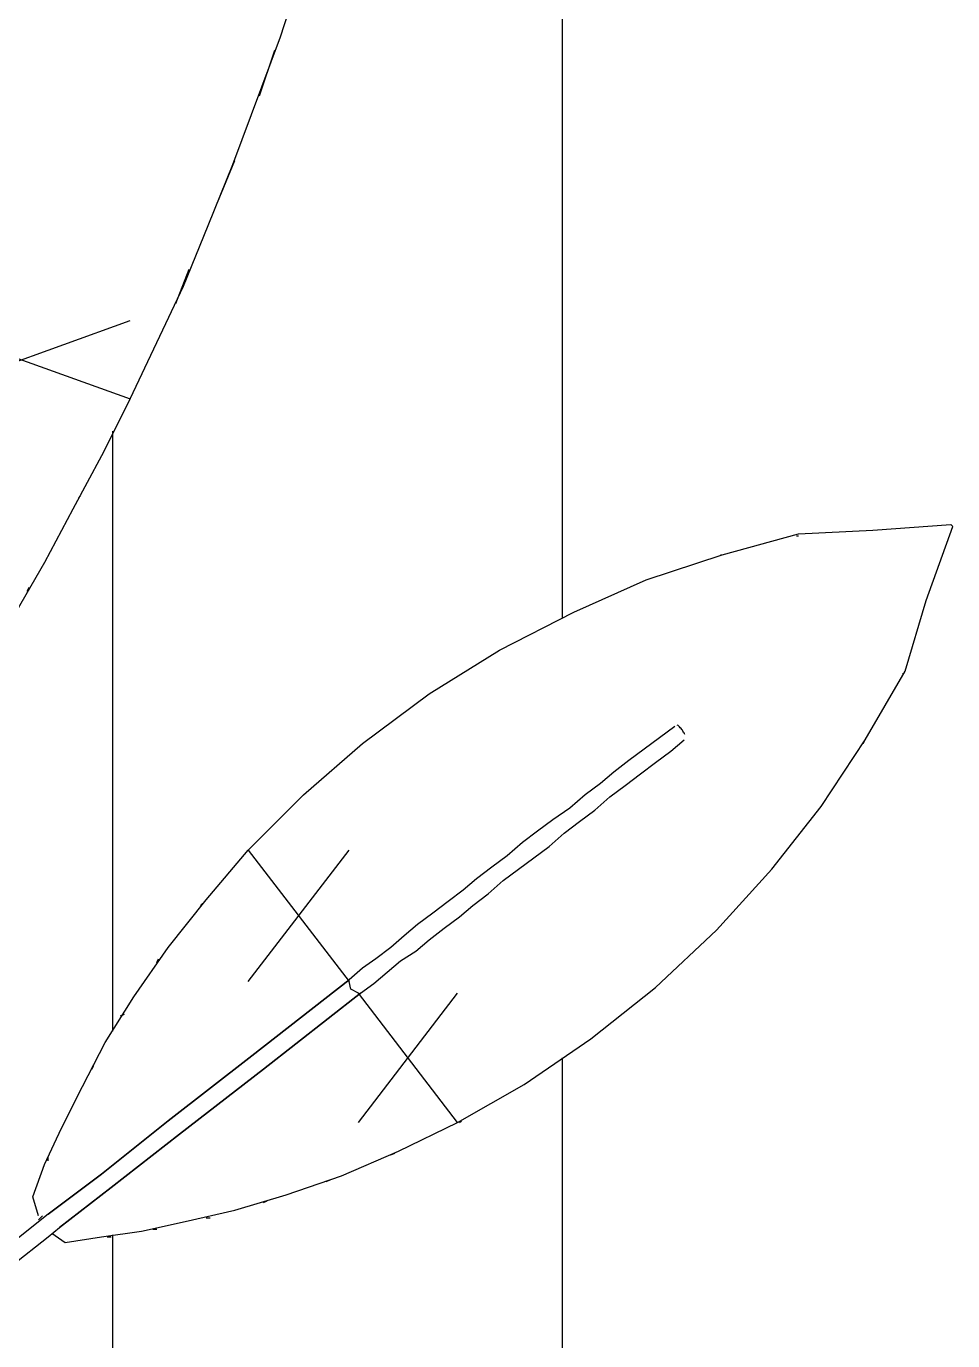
# Model space of a CAD drawing. Header units: millimetres. Extents: x 7649 to 34105, y 3983 to 25377.
# Drawn here: x 15868.2 to 16125.6, y 13922.8 to 14287.9 of the extents above; entities that cross this region are included whole.
import ezdxf

# ---------------------------------------------------------------- set-up
doc = ezdxf.new("R2010")
doc.units = ezdxf.units.MM

msp = doc.modelspace()

# ---------------------------------------------------------------- linework, layer by layer
at = {"layer": 'GEOMETRY', "color": 7}
for p, q in [((16017.16944, 14123.63472), (16017.16944, 14548.02639)), ((15938.85278, 14285.03056), (15950.49444, 14321.54306)), ((15925.62361, 14249.57639), (15938.85278, 14285.03056)), ((15933.03194, 14268.62639), (15937.26528, 14281.32639)), ((15918.74444, 14232.64306), (15925.62361, 14249.57639)), ((15921.39028, 14238.99306), (15926.15278, 14250.63472)), ((15911.86528, 14215.70972), (15918.74444, 14232.64306)), ((15909.74861, 14210.94722), (15913.45278, 14220.47222)), ((15897.04861, 14184.48889), (15911.86528, 14215.70972)), ((15836.72361, 14184.48889), (15897.04861, 14206.18472)), ((15837.78194, 14205.65556), (15897.04861, 14184.48889)), ((15897.04861, 14184.48889), (15889.11111, 14168.61389)), ((15892.28611, 14008.80556), (15892.28611, 14175.49306)), ((15889.11111, 14168.61389), (15881.17361, 14153.79722)), ((15882.76111, 14156.97222), (15883.29028, 14157.50139)), ((15881.17361, 14153.79722), (15873.23611, 14138.98056)), ((16103.42361, 14147.97639), (16125.11944, 14149.56389)), ((16118.24028, 14128.39722), (16125.64861, 14149.03472)), ((16125.11944, 14149.56389), (16125.64861, 14149.03472)), ((16061.61944, 14141.09722), (16082.78611, 14146.91806)), ((16082.25694, 14146.38889), (16082.78611, 14146.38889)), ((16082.78611, 14146.91806), (16103.42361, 14147.97639)), ((15873.23611, 14138.98056), (15865.29861, 14125.22222)), ((16040.45278, 14134.21806), (16061.61944, 14141.09722)), ((16061.09028, 14141.09722), (16061.61944, 14141.09722)), ((16020.34444, 14125.22222), (16040.45278, 14134.21806)), ((15868.47361, 14131.04306), (15869.00278, 14132.10139)), ((16112.41944, 14108.81806), (16118.24028, 14128.39722)), ((15999.70694, 14114.63889), (16020.34444, 14125.22222)), ((15980.12778, 14102.46806), (15999.70694, 14114.63889)), ((16101.30694, 14089.76806), (16112.41944, 14108.81806)), ((16111.89028, 14107.75972), (16111.89028, 14108.28889)), ((15961.60694, 14088.70972), (15980.12778, 14102.46806)), ((16044.15694, 14090.29722), (16039.92361, 14087.12222)), ((16048.39028, 14093.47222), (16044.15694, 14090.29722)), ((16049.3249, 14093.67326), (16049.11879, 14093.82168)), ((16049.53318, 14093.50109), (16049.3249, 14093.67326)), ((16049.74117, 14093.30831), (16049.53318, 14093.50109)), ((16049.9464, 14093.0981), (16049.74117, 14093.30831)), ((16050.14638, 14092.87361), (16049.9464, 14093.0981)), ((16050.33866, 14092.638), (16050.14638, 14092.87361)), ((16050.52076, 14092.39445), (16050.33866, 14092.638)), ((16050.69022, 14092.1461), (16050.52076, 14092.39445)), ((16050.84455, 14091.89613), (16050.69022, 14092.1461)), ((16050.9813, 14091.64769), (16050.84455, 14091.89613)), ((16051.09799, 14091.40394), (16050.9813, 14091.64769)), ((16051.19215, 14091.16805), (16051.09799, 14091.40394)), ((15945.20278, 14074.42222), (15961.60694, 14088.70972)), ((16039.92361, 14087.12222), (16035.69028, 14083.94722)), ((16043.09861, 14083.41806), (16047.33194, 14086.59306)), ((16047.33194, 14086.59306), (16051.03611, 14089.76806)), ((16089.13611, 14071.24722), (16101.30694, 14089.76806)), ((16100.77778, 14088.70972), (16101.30694, 14089.76806)), ((16035.69028, 14083.94722), (16031.45694, 14080.77222)), ((16038.86528, 14080.24306), (16043.09861, 14083.41806)), ((16031.45694, 14080.77222), (16027.75278, 14077.59722)), ((16034.63194, 14077.06806), (16038.86528, 14080.24306)), ((16027.75278, 14077.59722), (16023.51944, 14074.42222)), ((16030.39861, 14073.89306), (16034.63194, 14077.06806)), ((15929.85694, 14059.07639), (15945.20278, 14074.42222)), ((16023.51944, 14074.42222), (16019.28611, 14070.71806)), ((16026.16528, 14070.18889), (16030.39861, 14073.89306)), ((16019.28611, 14070.71806), (16014.52361, 14067.54306)), ((16021.93194, 14067.01389), (16026.16528, 14070.18889)), ((16075.37778, 14053.78472), (16089.13611, 14071.24722)), ((16014.52361, 14067.54306), (16010.29028, 14064.36806)), ((16017.69861, 14063.83889), (16021.93194, 14067.01389)), ((16006.05694, 14061.19306), (16001.82361, 14057.48889)), ((16010.29028, 14064.36806), (16006.05694, 14061.19306)), ((16013.46528, 14060.13472), (16017.69861, 14063.83889)), ((15918.21528, 14045.31806), (15929.85694, 14059.07639)), ((15929.85694, 14059.07639), (15957.90278, 14022.56389)), ((15929.85694, 14022.56389), (15957.90278, 14059.07639)), ((16001.82361, 14057.48889), (15997.59028, 14054.31389)), ((16009.23194, 14056.95972), (16013.46528, 14060.13472)), ((15997.59028, 14054.31389), (15993.35694, 14051.13889)), ((16000.76528, 14050.60972), (16004.99861, 14053.78472)), ((16004.99861, 14053.78472), (16009.23194, 14056.95972)), ((16060.03194, 14036.85139), (16075.37778, 14053.78472)), ((15993.35694, 14051.13889), (15989.65278, 14047.96389)), ((15996.53194, 14046.90556), (16000.76528, 14050.60972)), ((15989.65278, 14047.96389), (15985.41944, 14044.78889)), ((15992.29861, 14043.73056), (15996.53194, 14046.90556)), ((15907.63194, 14032.08889), (15918.21528, 14045.31806)), ((15916.62778, 14043.73056), (15917.15694, 14044.25972)), ((15985.41944, 14044.78889), (15981.18611, 14041.61389)), ((15988.59444, 14040.55556), (15992.29861, 14043.73056)), ((15981.18611, 14041.61389), (15976.95278, 14038.43889)), ((15984.36111, 14037.38056), (15988.59444, 14040.55556)), ((15976.95278, 14038.43889), (15973.24861, 14035.26389)), ((15980.12778, 14034.20556), (15984.36111, 14037.38056)), ((16043.09861, 14020.97639), (16060.03194, 14036.85139)), ((15898.10694, 14018.33056), (15907.63194, 14032.08889)), ((15969.54444, 14032.08889), (15965.31111, 14028.91389)), ((15973.24861, 14035.26389), (15969.54444, 14032.08889)), ((15976.42361, 14031.03056), (15980.12778, 14034.20556)), ((15904.45694, 14027.85556), (15904.98611, 14028.91389)), ((15965.31111, 14028.91389), (15961.60694, 14026.26806)), ((15968.48611, 14025.20972), (15972.19028, 14028.38472)), ((15972.19028, 14028.38472), (15976.42361, 14031.03056)), ((15961.60694, 14026.26806), (15957.90278, 14023.09306)), ((15964.78194, 14022.03472), (15968.48611, 14025.20972)), ((15930.91528, 14001.92639), (15957.90278, 14023.09306)), ((15957.90278, 14023.09306), (15930.91528, 14001.92639)), ((15958.43194, 14020.44722), (15957.90278, 14022.56389)), ((15961.07778, 14019.38889), (15964.78194, 14022.03472)), ((16025.10694, 14006.68889), (16043.09861, 14020.97639)), ((15890.16944, 14005.63056), (15898.10694, 14018.33056)), ((15961.07778, 14019.38889), (15934.09028, 13998.22222)), ((15934.09028, 13998.22222), (15961.07778, 14019.38889)), ((15960.54861, 14019.38889), (15958.43194, 14020.44722)), ((15988.06528, 13983.40556), (15960.54861, 14019.38889)), ((15960.54861, 13983.40556), (15988.06528, 14019.38889)), ((15894.40278, 14013.03889), (15895.46111, 14013.56806)), ((16006.58611, 13993.98889), (16025.10694, 14006.68889)), ((15883.81944, 13993.45972), (15890.16944, 14005.63056)), ((15886.46528, 13998.22222), (15886.99444, 13999.28056)), ((15907.63194, 13983.93472), (15930.91528, 14001.92639)), ((15930.91528, 14001.92639), (15907.63194, 13983.93472)), ((16017.16944, 13885.50972), (16017.16944, 14001.39722)), ((15934.09028, 13998.22222), (15910.80694, 13980.23056)), ((15910.80694, 13980.23056), (15934.09028, 13998.22222)), ((15877.99861, 13981.81806), (15883.81944, 13993.45972)), ((15988.06528, 13983.40556), (16006.58611, 13993.98889)), ((15879.58611, 13984.99306), (15880.11528, 13986.05139)), ((15873.23611, 13971.76389), (15877.99861, 13981.81806)), ((15889.11111, 13969.11806), (15907.63194, 13983.93472)), ((15907.63194, 13983.93472), (15889.11111, 13969.11806)), ((15971.66111, 13975.46806), (15988.06528, 13983.40556)), ((15988.59444, 13983.40556), (15989.12361, 13983.93472)), ((15988.59444, 13983.40556), (15989.12361, 13983.93472)), ((15910.80694, 13980.23056), (15891.75694, 13965.41389)), ((15891.75694, 13965.41389), (15910.80694, 13980.23056)), ((15874.29444, 13972.82222), (15874.29444, 13973.88056)), ((15955.78611, 13968.58889), (15971.66111, 13975.46806)), ((15969.54444, 13974.40972), (15970.60278, 13974.93889)), ((15870.06111, 13962.76806), (15873.23611, 13971.76389)), ((15874.29444, 13958.00556), (15889.11111, 13969.11806)), ((15889.11111, 13969.11806), (15874.29444, 13958.00556)), ((15940.44028, 13963.29722), (15955.78611, 13968.58889)), ((15951.55278, 13967.00139), (15952.61111, 13967.53056)), ((15871.64861, 13957.47639), (15870.06111, 13962.76806)), ((15891.75694, 13965.41389), (15877.46944, 13954.30139)), ((15877.46944, 13954.30139), (15891.75694, 13965.41389)), ((15926.15278, 13959.06389), (15940.44028, 13963.29722)), ((15912.39444, 13955.88889), (15926.15278, 13959.06389)), ((15934.09028, 13961.18056), (15935.14861, 13961.70972)), ((15874.29444, 13958.00556), (15863.71111, 13949.53889)), ((15871.64861, 13956.41806), (15872.70694, 13957.47639)), ((15900.22361, 13953.24306), (15912.39444, 13955.88889)), ((15918.21528, 13956.94722), (15919.27361, 13956.94722)), ((15864.24028, 13943.71806), (15874.29444, 13951.65556)), ((15874.29444, 13951.65556), (15877.46944, 13954.30139)), ((15875.35278, 13952.71389), (15879.05694, 13950.06806)), ((15879.05694, 13950.06806), (15889.11111, 13951.65556)), ((15889.11111, 13951.65556), (15900.22361, 13953.24306)), ((15890.69861, 13951.65556), (15891.75694, 13951.65556)), ((15892.28611, 13891.85972), (15892.28611, 13952.18472)), ((15903.39861, 13953.77222), (15904.45694, 13953.77222))]:
    msp.add_line(p, q, dxfattribs=at)

doc.saveas('drawing.dxf')
